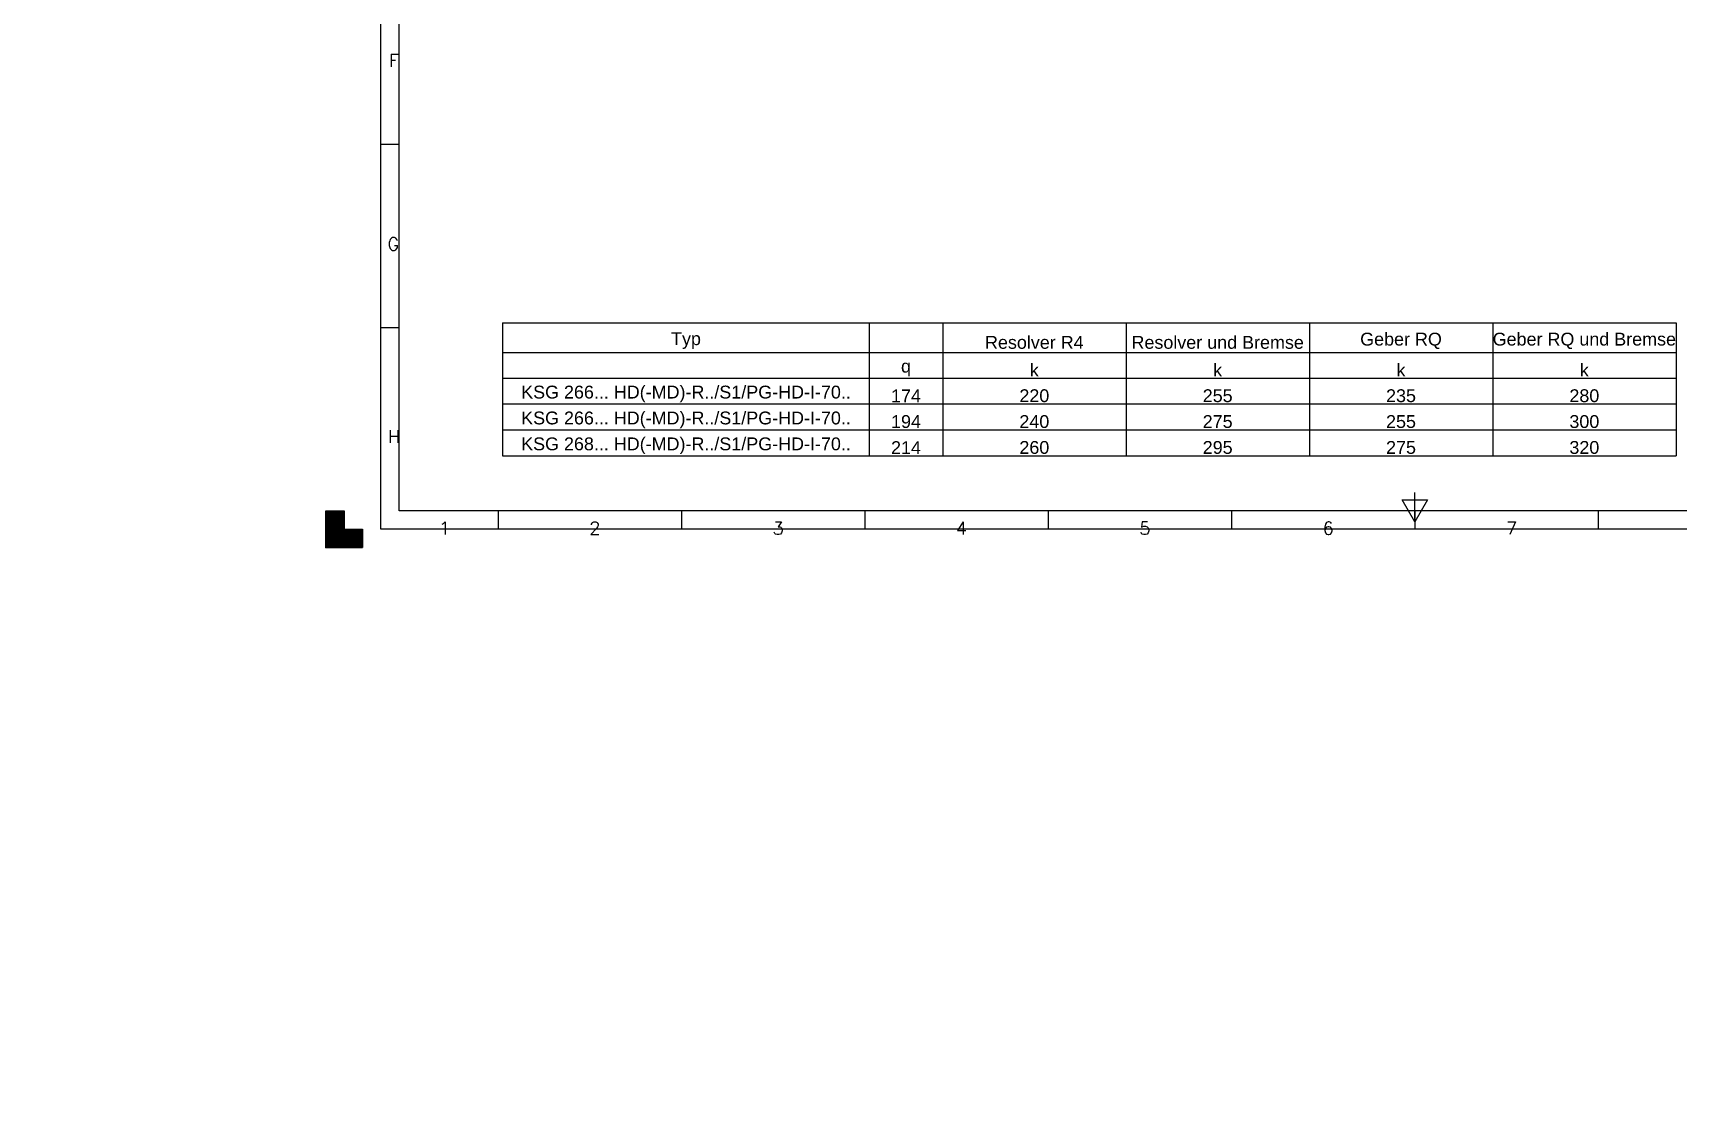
# Model space of a CAD drawing. Extents: x -450 to 594, y -1033 to 731.
# Drawn here: x -79.9 to 368.8, y -150.6 to 140.3 of the extents above; entities that cross this region are included whole.
import ezdxf

# ---------------------------------------------------------------- set-up
doc = ezdxf.new("R2010")
doc.units = 0
for name, color, linetype in [('1', 7, 'CONTINUOUS'), ('256', 7, 'CONTINUOUS'), ('61', 7, 'CONTINUOUS')]:
    doc.layers.add(name, color=color, linetype=linetype)
doc.styles.add('ARIAL_UNICODE_MS', font='ARIALUNI.TTF')
doc.dimstyles.get("Standard").update_dxf_attribs({"dimtxt": 0.18, "dimasz": 0.18, "dimexe": 0.18, "dimexo": 0.0625, "dimgap": 0.09, "dimtad": 0, "dimtih": 1, "dimtoh": 1, "dimdec": 4, "dimzin": 0, "dimtxsty": 'STANDARD', "dimcen": 0.09, "dimazin": 3, "dimtfac": 1, "dimtdec": 4, "dimtofl": 0, "dimtmove": 0, "dimatfit": 3, "dimtolj": 1, "dimtzin": 0})

# ---------------------------------------------------------------- blocks, each defined once
blk = doc.blocks.new('_U0')
at = {"layer": '1', "color": 19}
for p, q in [((170.13, 253.38), (170.13, 314.94)), ((390.13, 211.58), (390.13, 314.94)), ((170.13, 312.94), (390.13, 312.94))]:
    blk.add_line(p, q, dxfattribs=at)
for points in [[(170.13, 312.94), (173.63, 313.88), (173.63, 312.01)], [(390.13, 312.94), (386.63, 312.01), (386.63, 313.88)]]:
    blk.add_solid(points, dxfattribs=at)
at = {"layer": '1', "color": 1, "linetype": 'CONTINUOUS', "insert": (281, 313.37), "char_height": 3.5, "attachment_point": 7, "style": 'ARIAL_UNICODE_MS'}
blk.add_mtext('\\W1.0000;\\fArial Unicode MS|b0|i0;k\\fArial Unicode MS|b0|i0;', dxfattribs=at)
blk = doc.blocks.new('_U1')
at = {"layer": '1', "color": 19}
for p, q in [((170.13, 253.38), (170.13, 304.2)), ((170.13, 302.2), (344.13, 302.2)), ((344.13, 266.1), (344.13, 304.2))]:
    blk.add_line(p, q, dxfattribs=at)
for points in [[(170.13, 302.2), (173.63, 303.14), (173.63, 301.27)], [(344.13, 302.2), (340.63, 301.27), (340.63, 303.14)]]:
    blk.add_solid(points, dxfattribs=at)
at = {"layer": '1', "color": 1, "linetype": 'CONTINUOUS', "insert": (258, 302.63), "char_height": 3.5, "attachment_point": 7, "style": 'ARIAL_UNICODE_MS'}
blk.add_mtext('\\W1.0000;\\fArial Unicode MS|b0|i0;q\\fArial Unicode MS|b0|i0;', dxfattribs=at)
blk = doc.blocks.new('_U3')
at = {"layer": '1', "color": 19}
for p, q in [((128.13, 219.08), (128.13, 267.73)), ((128.13, 265.73), (156.13, 265.73)), ((156.13, 221.01), (156.13, 267.73))]:
    blk.add_line(p, q, dxfattribs=at)
for points in [[(128.13, 265.73), (131.63, 266.67), (131.63, 264.79)], [(156.13, 265.73), (152.63, 264.79), (152.63, 266.67)]]:
    blk.add_solid(points, dxfattribs=at)
at = {"layer": '1', "color": 1, "linetype": 'CONTINUOUS', "insert": (139.93, 266.16), "char_height": 3.5, "attachment_point": 7, "style": 'ARIAL_UNICODE_MS'}
blk.add_mtext('\\W1.0000;28', dxfattribs=at)
blk = doc.blocks.new('_U4')
at = {"layer": '1', "color": 19}
for p, q in [((128.13, 219.08), (128.13, 315.09)), ((170.13, 253.38), (170.13, 315.09)), ((128.13, 313.09), (170.13, 313.09))]:
    blk.add_line(p, q, dxfattribs=at)
for points in [[(128.13, 313.09), (131.63, 314.03), (131.63, 312.15)], [(170.13, 313.09), (166.63, 312.15), (166.63, 314.03)]]:
    blk.add_solid(points, dxfattribs=at)
at = {"layer": '1', "color": 1, "linetype": 'CONTINUOUS', "insert": (146.93, 313.52), "char_height": 3.5, "attachment_point": 7, "style": 'ARIAL_UNICODE_MS'}
blk.add_mtext('\\W1.0000;42', dxfattribs=at)
blk = doc.blocks.new('_U5')
at = {"layer": '1', "color": 19}
for p, q in [((163.13, 211.58), (163.13, 292.12)), ((170.13, 253.38), (170.13, 292.12)), ((154.38, 290.12), (180.02, 290.12))]:
    blk.add_line(p, q, dxfattribs=at)
for points in [[(163.13, 290.12), (159.63, 289.18), (159.63, 291.06)], [(170.13, 290.12), (173.63, 291.06), (173.63, 289.18)]]:
    blk.add_solid(points, dxfattribs=at)
at = {"layer": '1', "color": 1, "linetype": 'CONTINUOUS', "insert": (178, 290.54), "char_height": 3.5, "attachment_point": 7, "style": 'ARIAL_UNICODE_MS'}
blk.add_mtext('\\W1.0000;7', dxfattribs=at)
blk = doc.blocks.new('_U6')
at = {"layer": '1', "color": 19}
for p, q in [((460.97, 211.58), (460.97, 129.57)), ((535.97, 211.58), (535.97, 129.57)), ((460.97, 131.57), (535.97, 131.57))]:
    blk.add_line(p, q, dxfattribs=at)
for points in [[(460.97, 131.57), (464.47, 132.5), (464.47, 130.63)], [(535.97, 131.57), (532.47, 130.63), (532.47, 132.5)]]:
    blk.add_solid(points, dxfattribs=at)
at = {"layer": '1', "color": 1, "linetype": 'CONTINUOUS', "char_height": 3.5, "attachment_point": 7, "style": 'ARIAL_UNICODE_MS'}
for s, insert in [('%%c', (493.47, 132.69)), ('\\W1.0000;75', (500.19, 132.69))]:
    blk.add_mtext(s, dxfattribs=dict(at, insert=insert))
blk = doc.blocks.new('_U11')
at = {"layer": '1', "color": 19}
for p, q in [((468.96, 185.06), (468.96, 144.89)), ((474.96, 185.06), (474.96, 144.89)), ((460.21, 146.89), (504.84, 146.89))]:
    blk.add_line(p, q, dxfattribs=at)
for points in [[(468.96, 146.89), (465.46, 145.96), (465.46, 147.83)], [(474.96, 146.89), (478.46, 147.83), (478.46, 145.96)]]:
    blk.add_solid(points, dxfattribs=at)
at = {"layer": '1', "color": 1, "linetype": 'CONTINUOUS', "insert": (485, 147.32), "char_height": 3.5, "attachment_point": 7, "style": 'ARIAL_UNICODE_MS'}
blk.add_mtext('\\W1.0000;\\fArial Unicode MS|b0|i0;M6 x 10\\fArial Unicode MS|b0|i0;', dxfattribs=at)
blk = doc.blocks.new('HATCH7')
at = {"layer": '256', "color": 19, "linetype": 'CONTINUOUS'}
for p, q in [((0, 9.98988), (5, 9.98988)), ((0, 9.94755), (5, 9.94755)), ((0, 9.90522), (5, 9.90522)), ((0, 9.86289), (5, 9.86289)), ((0, 9.82056), (5, 9.82056)), ((0, 9.77823), (5, 9.77823)), ((0, 9.7359), (5, 9.7359)), ((0, 9.69357), (5, 9.69357)), ((0, 9.65124), (5, 9.65124)), ((0, 9.60891), (5, 9.60891)), ((0, 9.56658), (5, 9.56658)), ((0, 9.52425), (5, 9.52425)), ((0, 9.48192), (5, 9.48192)), ((0, 9.43959), (5, 9.43959)), ((0, 9.39726), (5, 9.39726)), ((0, 9.35493), (5, 9.35493)), ((0, 9.3126), (5, 9.3126)), ((0, 9.27027), (5, 9.27027)), ((0, 9.22794), (5, 9.22794)), ((0, 9.18561), (5, 9.18561)), ((0, 9.14328), (5, 9.14328)), ((0, 9.10095), (5, 9.10095)), ((0, 9.05862), (5, 9.05862)), ((0, 9.01629), (5, 9.01629)), ((0, 8.97396), (5, 8.97396)), ((0, 8.93163), (5, 8.93163)), ((0, 8.8893), (5, 8.8893)), ((0, 8.84697), (5, 8.84697)), ((0, 8.80464), (5, 8.80464)), ((0, 8.76231), (5, 8.76231)), ((0, 8.71998), (5, 8.71998)), ((0, 8.67765), (5, 8.67765)), ((0, 8.63532), (5, 8.63532)), ((0, 8.59299), (5, 8.59299)), ((0, 8.55066), (5, 8.55066)), ((0, 8.50833), (5, 8.50833)), ((0, 8.466), (5, 8.466)), ((0, 8.42367), (5, 8.42367)), ((0, 8.38134), (5, 8.38134)), ((0, 8.33901), (5, 8.33901)), ((0, 8.29668), (5, 8.29668)), ((0, 8.25435), (5, 8.25435)), ((0, 8.21202), (5, 8.21202)), ((0, 8.16969), (5, 8.16969)), ((0, 8.12736), (5, 8.12736)), ((0, 8.08503), (5, 8.08503)), ((0, 8.0427), (5, 8.0427)), ((0, 8.00037), (5, 8.00037)), ((0, 7.95804), (5, 7.95804)), ((0, 7.91571), (5, 7.91571)), ((0, 7.87338), (5, 7.87338)), ((0, 7.83105), (5, 7.83105)), ((0, 7.78872), (5, 7.78872)), ((0, 7.74639), (5, 7.74639)), ((0, 7.70406), (5, 7.70406)), ((0, 7.66173), (5, 7.66173)), ((0, 7.6194), (5, 7.6194)), ((0, 7.57707), (5, 7.57707)), ((0, 7.53474), (5, 7.53474)), ((0, 7.49241), (5, 7.49241)), ((0, 7.45008), (5, 7.45008)), ((0, 7.40775), (5, 7.40775)), ((0, 7.36542), (5, 7.36542)), ((0, 7.32309), (5, 7.32309)), ((0, 7.28076), (5, 7.28076)), ((0, 7.23843), (5, 7.23843)), ((0, 7.1961), (5, 7.1961)), ((0, 7.15377), (5, 7.15377)), ((0, 7.11144), (5, 7.11144)), ((0, 7.06911), (5, 7.06911)), ((0, 7.02678), (5, 7.02678)), ((0, 6.98445), (5, 6.98445)), ((0, 6.94212), (5, 6.94212)), ((0, 6.89979), (5, 6.89979)), ((0, 6.85746), (5, 6.85746)), ((0, 6.81513), (5, 6.81513)), ((0, 6.7728), (5, 6.7728)), ((0, 6.73047), (5, 6.73047)), ((0, 6.68814), (5, 6.68814)), ((0, 6.64581), (5, 6.64581)), ((0, 6.60348), (5, 6.60348)), ((0, 6.56115), (5, 6.56115)), ((0, 6.51882), (5, 6.51882)), ((0, 6.47649), (5, 6.47649)), ((0, 6.43416), (5, 6.43416)), ((0, 6.39183), (5, 6.39183)), ((0, 6.3495), (5, 6.3495)), ((0, 6.30717), (5, 6.30717)), ((0, 6.26484), (5, 6.26484)), ((0, 6.22251), (5, 6.22251)), ((0, 6.18018), (5, 6.18018)), ((0, 6.13785), (5, 6.13785)), ((0, 6.09552), (5, 6.09552)), ((0, 6.05319), (5, 6.05319)), ((0, 6.01086), (5, 6.01086)), ((0, 5.96853), (5, 5.96853)), ((0, 5.9262), (5, 5.9262)), ((0, 5.88387), (5, 5.88387)), ((0, 5.84154), (5, 5.84154)), ((0, 5.79921), (5, 5.79921)), ((0, 5.75688), (5, 5.75688)), ((0, 5.71455), (5, 5.71455)), ((0, 5.67222), (5, 5.67222)), ((0, 5.62989), (5, 5.62989)), ((0, 5.58756), (5, 5.58756)), ((0, 5.54523), (5, 5.54523)), ((0, 5.5029), (5, 5.5029)), ((0, 5.46057), (5, 5.46057)), ((0, 5.41824), (5, 5.41824)), ((0, 5.37591), (5, 5.37591)), ((0, 5.33358), (5, 5.33358)), ((0, 5.29125), (5, 5.29125)), ((0, 5.24892), (5, 5.24892)), ((0, 5.20659), (5, 5.20659)), ((0, 5.16426), (5, 5.16426)), ((0, 5.12193), (5, 5.12193)), ((0, 5.0796), (5, 5.0796)), ((0, 5.03727), (5, 5.03727)), ((0, 4.99494), (10, 4.99494)), ((0, 4.95261), (10, 4.95261)), ((0, 4.91028), (10, 4.91028)), ((0, 4.86795), (10, 4.86795)), ((0, 4.82562), (10, 4.82562)), ((0, 4.78329), (10, 4.78329)), ((0, 4.74096), (10, 4.74096)), ((0, 4.69863), (10, 4.69863)), ((0, 4.6563), (10, 4.6563)), ((0, 4.61397), (10, 4.61397)), ((0, 4.57164), (10, 4.57164)), ((0, 4.52931), (10, 4.52931)), ((0, 4.48698), (10, 4.48698)), ((0, 4.44465), (10, 4.44465)), ((0, 4.40232), (10, 4.40232)), ((0, 4.35999), (10, 4.35999)), ((0, 4.31766), (10, 4.31766)), ((0, 4.27533), (10, 4.27533)), ((0, 4.233), (10, 4.233)), ((0, 4.19067), (10, 4.19067)), ((0, 4.14834), (10, 4.14834)), ((0, 4.10601), (10, 4.10601)), ((0, 4.06368), (10, 4.06368)), ((0, 4.02135), (10, 4.02135)), ((0, 3.97902), (10, 3.97902)), ((0, 3.93669), (10, 3.93669)), ((0, 3.89436), (10, 3.89436)), ((0, 3.85203), (10, 3.85203)), ((0, 3.8097), (10, 3.8097)), ((0, 3.76737), (10, 3.76737)), ((0, 3.72504), (10, 3.72504)), ((0, 3.68271), (10, 3.68271)), ((0, 3.64038), (10, 3.64038)), ((0, 3.59805), (10, 3.59805)), ((0, 3.55572), (10, 3.55572)), ((0, 3.51339), (10, 3.51339)), ((0, 3.47106), (10, 3.47106)), ((0, 3.42873), (10, 3.42873)), ((0, 3.3864), (10, 3.3864)), ((0, 3.34407), (10, 3.34407)), ((0, 3.30174), (10, 3.30174)), ((0, 3.25941), (10, 3.25941)), ((0, 3.21708), (10, 3.21708)), ((0, 3.17475), (10, 3.17475)), ((0, 3.13242), (10, 3.13242)), ((0, 3.09009), (10, 3.09009)), ((0, 3.04776), (10, 3.04776)), ((0, 3.00543), (10, 3.00543)), ((0, 2.9631), (10, 2.9631)), ((0, 2.92077), (10, 2.92077)), ((0, 2.87844), (10, 2.87844)), ((0, 2.83611), (10, 2.83611)), ((0, 2.79378), (10, 2.79378)), ((0, 2.75145), (10, 2.75145)), ((0, 2.70912), (10, 2.70912)), ((0, 2.66679), (10, 2.66679)), ((0, 2.62446), (10, 2.62446)), ((0, 2.58213), (10, 2.58213)), ((0, 2.5398), (10, 2.5398)), ((0, 2.49747), (10, 2.49747)), ((0, 2.45514), (10, 2.45514)), ((0, 2.41281), (10, 2.41281)), ((0, 2.37048), (10, 2.37048)), ((0, 2.32815), (10, 2.32815)), ((0, 2.28582), (10, 2.28582)), ((0, 2.24349), (10, 2.24349)), ((0, 2.20116), (10, 2.20116)), ((0, 2.15883), (10, 2.15883)), ((0, 2.1165), (10, 2.1165)), ((0, 2.07417), (10, 2.07417)), ((0, 2.03184), (10, 2.03184)), ((0, 1.98951), (10, 1.98951)), ((0, 1.94718), (10, 1.94718)), ((0, 1.90485), (10, 1.90485)), ((0, 1.86252), (10, 1.86252)), ((0, 1.82019), (10, 1.82019)), ((0, 1.77786), (10, 1.77786)), ((0, 1.73553), (10, 1.73553)), ((0, 1.6932), (10, 1.6932)), ((0, 1.65087), (10, 1.65087)), ((0, 1.60854), (10, 1.60854)), ((0, 1.56621), (10, 1.56621)), ((0, 1.52388), (10, 1.52388)), ((0, 1.48155), (10, 1.48155)), ((0, 1.43922), (10, 1.43922)), ((0, 1.39689), (10, 1.39689)), ((0, 1.35456), (10, 1.35456)), ((0, 1.31223), (10, 1.31223)), ((0, 1.2699), (10, 1.2699)), ((0, 1.22757), (10, 1.22757)), ((0, 1.18524), (10, 1.18524)), ((0, 1.14291), (10, 1.14291)), ((0, 1.10058), (10, 1.10058)), ((0, 1.05825), (10, 1.05825)), ((0, 1.01592), (10, 1.01592)), ((0, 0.97359), (10, 0.97359)), ((0, 0.93126), (10, 0.93126)), ((0, 0.88893), (10, 0.88893)), ((0, 0.8466), (10, 0.8466)), ((0, 0.80427), (10, 0.80427)), ((0, 0.76194), (10, 0.76194)), ((0, 0.71961), (10, 0.71961)), ((0, 0.67728), (10, 0.67728)), ((0, 0.63495), (10, 0.63495)), ((0, 0.59262), (10, 0.59262)), ((0, 0.55029), (10, 0.55029)), ((0, 0.50796), (10, 0.50796)), ((0, 0.46563), (10, 0.46563)), ((0, 0.4233), (10, 0.4233)), ((0, 0.38097), (10, 0.38097)), ((0, 0.33864), (10, 0.33864)), ((0, 0.29631), (10, 0.29631)), ((0, 0.25398), (10, 0.25398)), ((0, 0.21165), (10, 0.21165)), ((0, 0.16932), (10, 0.16932)), ((0, 0.12699), (10, 0.12699)), ((0, 0.08466), (10, 0.08466)), ((0, 0.04233), (10, 0.04233))]:
    blk.add_line(p, q, dxfattribs=at)
blk = doc.blocks.new('TABULARNOTE4')
at = {"layer": '1', "color": 162, "linetype": 'CONTINUOUS'}
for p, q in [((48.24, 61.25), (148.24, 61.25)), ((48.24, 61.25), (48.24, 53.25)), ((148.24, 61.25), (148.24, 53.25)), ((148.24, 61.25), (168.24, 61.25)), ((168.24, 61.25), (168.24, 53.25)), ((168.24, 61.25), (218.24, 61.25)), ((218.24, 61.25), (218.24, 53.25)), ((218.24, 61.25), (268.24, 61.25)), ((268.24, 61.25), (268.24, 53.25)), ((268.24, 61.25), (318.24, 61.25)), ((318.24, 61.25), (318.24, 53.25)), ((318.24, 61.25), (368.24, 61.25)), ((368.24, 61.25), (368.24, 53.25)), ((48.24, 53.25), (148.24, 53.25)), ((48.24, 53.25), (48.24, 46.25)), ((148.24, 53.25), (168.24, 53.25)), ((148.24, 53.25), (148.24, 46.25)), ((168.24, 53.25), (218.24, 53.25)), ((168.24, 53.25), (168.24, 46.25)), ((218.24, 53.25), (268.24, 53.25)), ((218.24, 53.25), (218.24, 46.25)), ((268.24, 53.25), (318.24, 53.25)), ((268.24, 53.25), (268.24, 46.25)), ((318.24, 53.25), (368.24, 53.25)), ((318.24, 53.25), (318.24, 46.25)), ((368.24, 53.25), (368.24, 46.25)), ((48.24, 46.25), (148.24, 46.25)), ((48.24, 46.25), (48.24, 39.19)), ((148.24, 46.25), (168.24, 46.25)), ((148.24, 46.25), (148.24, 39.19)), ((168.24, 46.25), (218.24, 46.25)), ((168.24, 46.25), (168.24, 39.19)), ((218.24, 46.25), (268.24, 46.25)), ((218.24, 46.25), (218.24, 39.19)), ((268.24, 46.25), (318.24, 46.25)), ((268.24, 46.25), (268.24, 39.19)), ((318.24, 46.25), (368.24, 46.25)), ((318.24, 46.25), (318.24, 39.19)), ((368.24, 46.25), (368.24, 39.19)), ((48.24, 39.19), (148.24, 39.19)), ((48.24, 39.19), (48.24, 32.13)), ((148.24, 39.19), (168.24, 39.19)), ((148.24, 39.19), (148.24, 32.13)), ((168.24, 39.19), (218.24, 39.19)), ((168.24, 39.19), (168.24, 32.13)), ((218.24, 39.19), (268.24, 39.19)), ((218.24, 39.19), (218.24, 32.13)), ((268.24, 39.19), (318.24, 39.19)), ((268.24, 39.19), (268.24, 32.13)), ((318.24, 39.19), (368.24, 39.19)), ((318.24, 39.19), (318.24, 32.13)), ((368.24, 39.19), (368.24, 32.13)), ((48.24, 32.13), (148.24, 32.13)), ((48.24, 32.13), (48.24, 25.07)), ((148.24, 32.13), (168.24, 32.13)), ((148.24, 32.13), (148.24, 25.07)), ((168.24, 32.13), (218.24, 32.13)), ((168.24, 32.13), (168.24, 25.07)), ((218.24, 32.13), (268.24, 32.13)), ((218.24, 32.13), (218.24, 25.07)), ((268.24, 32.13), (318.24, 32.13)), ((268.24, 32.13), (268.24, 25.07)), ((318.24, 32.13), (368.24, 32.13)), ((318.24, 32.13), (318.24, 25.07)), ((368.24, 32.13), (368.24, 25.07)), ((48.24, 25.07), (148.24, 25.07)), ((148.24, 25.07), (168.24, 25.07)), ((168.24, 25.07), (218.24, 25.07)), ((218.24, 25.07), (268.24, 25.07)), ((268.24, 25.07), (318.24, 25.07)), ((318.24, 25.07), (368.24, 25.07))]:
    blk.add_line(p, q, dxfattribs=at)
at = {"layer": '1', "color": 1, "linetype": 'CONTINUOUS', "char_height": 3.5, "attachment_point": 8, "style": 'ARIAL_UNICODE_MS'}
for s, insert in [('\\W1.0000;Typ', (98.24, 54.17)), ('\\W1.0000;Geber RQ', (293.24, 54.14)), ('\\W1.0000;Geber RQ und Bremse', (343.24, 54.14)), ('\\W1.0000;Resolver R4', (193.24, 54.17)), ('\\W1.0000;Resolver und Bremse', (243.24, 54.17)), ('\\W1.0000;q', (158.24, 46.67)), ('\\W1.0000;k', (193.24, 46.67)), ('\\W1.0000;k', (243.24, 46.67)), ('\\W1.0000;k', (293.24, 46.67)), ('\\W1.0000;k', (343.24, 46.67)), ('\\W1.0000;KSG 266... HD(-MD)-R../S1/PG-HD-I-70..', (98.24, 39.61)), ('\\W1.0000;174', (158.24, 39.63)), ('\\W1.0000;220', (193.24, 39.63)), ('\\W1.0000;255', (243.24, 39.63)), ('\\W1.0000;235', (293.24, 39.63)), ('\\W1.0000;280', (343.24, 39.63)), ('\\W1.0000;KSG 266... HD(-MD)-R../S1/PG-HD-I-70..', (98.24, 32.55)), ('\\W1.0000;194', (158.24, 32.58)), ('\\W1.0000;240', (193.24, 32.58)), ('\\W1.0000;275', (243.24, 32.58)), ('\\W1.0000;255', (293.24, 32.58)), ('\\W1.0000;300', (343.24, 32.58)), ('\\W1.0000;KSG 268... HD(-MD)-R../S1/PG-HD-I-70..', (98.24, 25.49)), ('\\W1.0000;214', (158.24, 25.52)), ('\\W1.0000;260', (193.24, 25.52)), ('\\W1.0000;295', (243.24, 25.52)), ('\\W1.0000;275', (293.24, 25.52)), ('\\W1.0000;320', (343.24, 25.52))]:
    blk.add_mtext(s, dxfattribs=dict(at, insert=insert))

msp = doc.modelspace()

# ---------------------------------------------------------------- linework, layer by layer
at = {"layer": '256', "color": 19, "linetype": 'CONTINUOUS'}
for p, q in [((15, 5), (15, 415)), ((20, 10), (20, 410)), ((15, 110), (20, 110)), ((15, 60), (20, 60)), ((297, 7), (297, 15)), ((297, 10), (297, 15)), ((0, 10), (5, 10)), ((0, 0), (0, 10)), ((5, 10), (5, 5)), ((584, 10), (20, 10)), ((47, 10), (47, 5)), ((97, 10), (97, 5)), ((147, 10), (147, 5)), ((197, 10), (197, 5)), ((247, 10), (247, 5)), ((293.54, 13), (300.46, 13)), ((297, 7), (293.54, 13)), ((300.46, 13), (297, 7)), ((297, 10), (297, 5)), ((297, 10), (297, 5)), ((347, 10), (347, 5)), ((5, 5), (10, 5)), ((10, 5), (10, 0)), ((589, 5), (15, 5)), ((10, 0), (0, 0))]:
    msp.add_line(p, q, dxfattribs=at)
at = {"layer": '61', "color": 23, "linetype": 'CONTINUOUS'}
msp.add_point((0, 0), dxfattribs=at)

# ---------------------------------------------------------------- block references
at = {"layer": '1', "color": 162, "linetype": 'CONTINUOUS'}
msp.add_blockref('TABULARNOTE4', (0, 0), dxfattribs=at)
at = {"layer": '256', "color": 19, "linetype": 'CONTINUOUS'}
msp.add_blockref('HATCH7', (0, 0), dxfattribs=at)

# ---------------------------------------------------------------- texts
at = {"layer": '256', "color": 19, "linetype": 'CONTINUOUS', "char_height": 3.5, "attachment_point": 7, "style": 'ARIAL_UNICODE_MS'}
for s, insert in [('\\W1.0000;\\Fsimplex.shx;F', (17.24, 131.05)), ('\\W1.0000;\\Fsimplex.shx;G', (16.83, 81.02)), ('\\W1.0000;\\Fsimplex.shx;H', (16.97, 28.55)), ('\\W1.0000;\\Fsimplex.shx;1', (30.88, 3.54)), ('\\W1.0000;\\Fsimplex.shx;2', (71.88, 3.54)), ('\\W1.0000;\\Fsimplex.shx;3', (121.88, 3.54)), ('\\W1.0000;\\Fsimplex.shx;4', (171.88, 3.55)), ('\\W1.0000;\\Fsimplex.shx;5', (221.88, 3.55)), ('\\W1.0000;\\Fsimplex.shx;6', (271.88, 3.54)), ('\\W1.0000;\\Fsimplex.shx;7', (321.88, 3.55))]:
    msp.add_mtext(s, dxfattribs=dict(at, insert=insert))

# ---------------------------------------------------------------- dimensions: what is measured, and where the dimension line sits
at = {"layer": '1', "color": 19, "linetype": 'CONTINUOUS'}
for base, p1, p2, text, override, picture, middle in [((-449.99, -1032.51), (170.13, 251.93), (390.13, 211.58), '\\C1;\\fArial Unicode MS|b0|i0;k\\fArial Unicode MS|b0|i0;', {"dimtxt": 3.5, "dimasz": 3.5, "dimexe": 2, "dimexo": 0, "dimgap": 1.75, "dimtad": 1, "dimtih": 1, "dimtoh": 0, "dimdec": 1, "dimlfac": 1, "dimzin": 8, "dimdsep": 44, "dimlunit": 2, "dimpost": '', "dimtxsty": 'ARIAL_UNICODE_MS', "dimsah": 1, "dimse1": 0, "dimse2": 0, "dimsd1": 0, "dimsd2": 0, "dimclrd": 19, "dimclre": 19, "dimclrt": 1, "dimtol": 0, "dimtm": -0.1, "dimtfac": 0.714286, "dimtdec": 2, "dimtofl": 1, "dimtmove": 0, "dimatfit": 2, "dimtzin": 8, "dimlwd": 35, "dimlwe": 35}, '_U0', (281.44, 312.94)), ((-311.23, -709.98), (170.13, 253.38), (344.13, 266.1), '\\C1;\\fArial Unicode MS|b0|i0;q\\fArial Unicode MS|b0|i0;', {"dimtxt": 3.5, "dimasz": 3.5, "dimexe": 2, "dimexo": 0, "dimgap": 1.75, "dimtad": 1, "dimtih": 1, "dimtoh": 0, "dimdec": 1, "dimlfac": 1, "dimzin": 8, "dimdsep": 44, "dimlunit": 2, "dimpost": '', "dimtxsty": 'ARIAL_UNICODE_MS', "dimsah": 1, "dimse1": 0, "dimse2": 0, "dimsd1": 0, "dimsd2": 0, "dimclrd": 19, "dimclre": 19, "dimclrt": 1, "dimtol": 0, "dimtm": -0.1, "dimtfac": 0.714286, "dimtdec": 2, "dimtofl": 1, "dimtmove": 0, "dimatfit": 2, "dimtzin": 8, "dimlwd": 35, "dimlwe": 35}, '_U1', (258.57, 302.2)), ((136.66, 28.3), (460.97, 211.58), (535.97, 211.58), '\\C1;\\H3.50;\\fArial Unicode MS|b0|i0;%%c\\fArial Unicode MS|b0|i0;\\H3.50;\\C1; <> ', {"dimtxt": 3.5, "dimasz": 3.5, "dimexe": 2, "dimexo": 0, "dimgap": 1.75, "dimtad": 1, "dimtih": 1, "dimtoh": 0, "dimdec": 1, "dimlfac": 1, "dimzin": 8, "dimdsep": 44, "dimlunit": 2, "dimtxsty": 'ARIAL_UNICODE_MS', "dimsah": 1, "dimse1": 0, "dimse2": 0, "dimsd1": 0, "dimsd2": 0, "dimclrd": 19, "dimclre": 19, "dimclrt": 1, "dimtol": 0, "dimtm": -0.1, "dimtfac": 0.714286, "dimtdec": 2, "dimtofl": 1, "dimtmove": 0, "dimatfit": 2, "dimtzin": 8, "dimlwd": 35, "dimlwe": 35}, '_U6', (498.47, 131.57)), ((-104.23, -38.28), (474.96, 185.06), (468.96, 185.06), '\\C1;\\fArial Unicode MS|b0|i0;M6 x 10\\fArial Unicode MS|b0|i0;', {"dimtxt": 3.5, "dimasz": 3.5, "dimexe": 2, "dimexo": 0, "dimgap": 1.75, "dimtad": 1, "dimtih": 1, "dimtoh": 0, "dimdec": 1, "dimlfac": 1, "dimzin": 8, "dimdsep": 44, "dimlunit": 2, "dimpost": '', "dimtxsty": 'ARIAL_UNICODE_MS', "dimsah": 1, "dimse1": 0, "dimse2": 0, "dimsd1": 0, "dimsd2": 0, "dimclrd": 19, "dimclre": 19, "dimclrt": 1, "dimtol": 0, "dimtm": -0.1, "dimtfac": 0.714286, "dimtdec": 2, "dimtofl": 1, "dimtmove": 0, "dimatfit": 2, "dimtzin": 8, "dimlwd": 35, "dimlwe": 35}, '_U11', (494.48, 146.89))]:
    dim = msp.add_linear_dim(base=base, p1=p1, p2=p2, text=text, dimstyle='STANDARD', override=override, dxfattribs=at)
    dim.commit()
    dim.dimension.update_dxf_attribs({"geometry": picture, "text_midpoint": middle, "dimtype": 160})
for base, p1, p2, picture, middle in [((21.11, 0.27), (128.13, 216.38), (170.13, 251.93), '_U4', (149.13, 313.09)), ((-69.43, -132.8), (170.13, 251.93), (163.13, 211.58), '_U5', (178.57, 290.12)), ((-35.38, -102.4), (128.13, 216.38), (156.13, 221.01), '_U3', (142.13, 265.73))]:
    dim = msp.add_linear_dim(base=base, p1=p1, p2=p2, dimstyle='STANDARD', override={"dimtxt": 3.5, "dimasz": 3.5, "dimexe": 2, "dimexo": 0, "dimgap": 1.75, "dimtad": 1, "dimtih": 1, "dimtoh": 0, "dimdec": 1, "dimlfac": 1, "dimzin": 8, "dimdsep": 44, "dimlunit": 2, "dimtxsty": 'ARIAL_UNICODE_MS', "dimsah": 1, "dimse1": 0, "dimse2": 0, "dimsd1": 0, "dimsd2": 0, "dimclrd": 19, "dimclre": 19, "dimclrt": 1, "dimtol": 0, "dimtm": -0.1, "dimtfac": 0.714286, "dimtdec": 2, "dimtofl": 1, "dimtmove": 0, "dimatfit": 2, "dimtzin": 8, "dimlwd": 35, "dimlwe": 35}, dxfattribs=at)
    dim.commit()
    dim.dimension.update_dxf_attribs({"geometry": picture, "text_midpoint": middle, "dimtype": 160})

doc.saveas('drawing.dxf')
